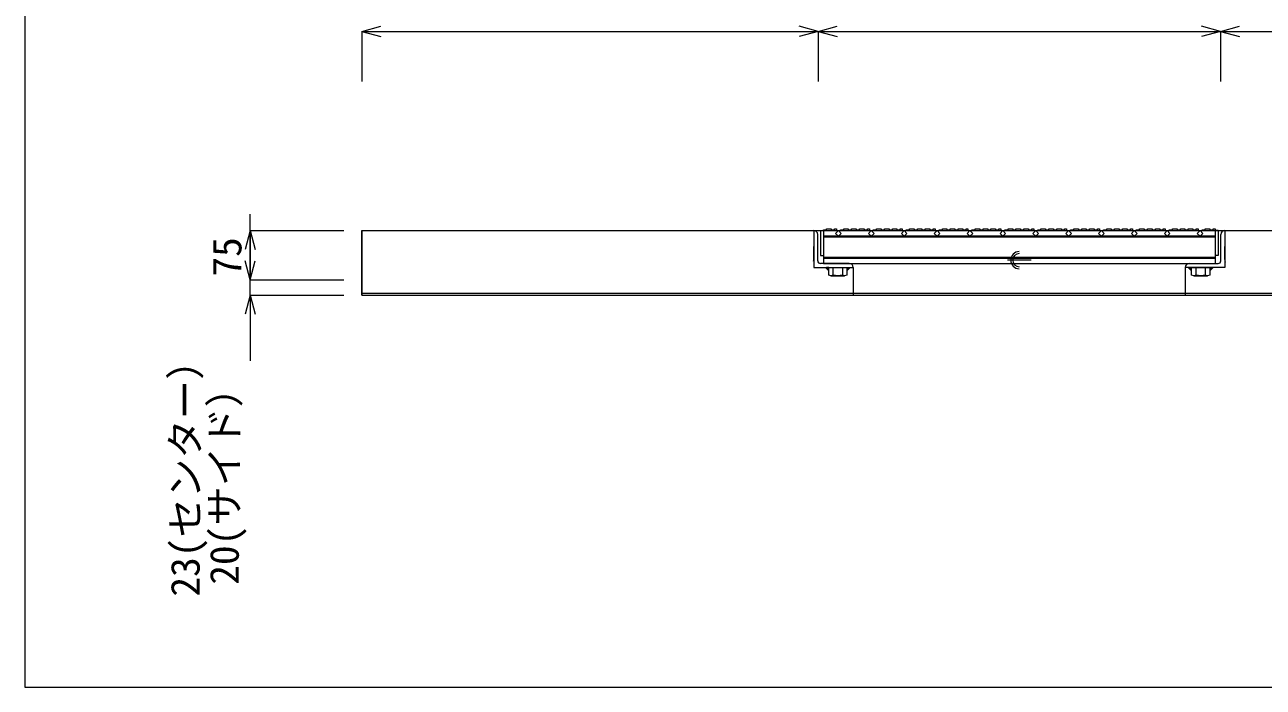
# Model space of a CAD drawing. Units: millimetres, scale not verified. Extents: x 234 to 5784, y 107 to 4112.
# Drawn here: x 234 to 2117, y 107 to 1115 of the extents above; entities that cross this region are included whole.
import ezdxf
from ezdxf.enums import TextEntityAlignment as Align

# ---------------------------------------------------------------- set-up
doc = ezdxf.new("R2010")
doc.units = ezdxf.units.MM
doc.header["$LTSCALE"] = 20
doc.layers.add('0-1', color=7, linetype='Continuous', lineweight=18)
doc.layers.add('0-f', color=7, linetype='Continuous', lineweight=18)
doc.styles.add('ＭＳ ゴシック', font='')
doc.styles.get('ＭＳ ゴシック').set_extended_font_data('MS Gothic')

msp = doc.modelspace()

# ---------------------------------------------------------------- linework, layer by layer
at = {"layer": '0-1'}
for p, q in [((746.31, 1104.87), (775.29, 1112.64)), ((1440.35, 1104.87), (1411.37, 1112.64)), ((1440.35, 1104.87), (1469.33, 1112.64)), ((2052.26, 1104.87), (2023.28, 1112.64)), ((2052.26, 1104.87), (2081.24, 1112.64)), ((746.31, 1104.87), (1440.35, 1104.87)), ((746.31, 1104.87), (775.29, 1097.11)), ((746.31, 1104.87), (746.31, 1028.51)), ((1440.35, 1104.87), (1411.37, 1097.11)), ((1440.35, 1104.87), (1440.35, 1028.51)), ((1440.35, 1104.87), (2052.26, 1104.87)), ((1440.35, 1104.87), (1469.33, 1097.11)), ((2052.26, 1104.87), (2023.28, 1097.11)), ((2052.26, 1104.87), (2052.26, 1028.51)), ((2052.26, 1104.87), (2746.31, 1104.87)), ((2052.26, 1104.87), (2081.24, 1097.11)), ((576.47, 726.94), (576.47, 826.94)), ((576.47, 801.94), (568.71, 772.96)), ((576.47, 801.94), (576.47, 726.94)), ((576.47, 801.94), (584.24, 772.96)), ((576.47, 801.94), (719.06, 801.94)), ((746.31, 801.94), (2746.31, 801.94)), ((746.31, 703.94), (746.31, 801.94)), ((746.31, 801.94), (746.31, 703.94)), ((1433.81, 801.94), (1433.81, 745.94)), ((1433.81, 801.94), (1433.81, 745.94)), ((1439.81, 755.94), (1439.81, 795.94)), ((1443.81, 801.94), (1443.81, 763.94)), ((1443.81, 801.94), (1448.31, 801.94)), ((1448.31, 803.14), (1453.31, 803.14)), ((1448.31, 801.94), (1448.31, 803.14)), ((1448.31, 801.94), (1448.31, 763.94)), ((1448.31, 801.94), (1448.31, 751.94)), ((1448.31, 801.94), (2044.31, 801.94)), ((1448.31, 793.94), (2044.31, 793.94)), ((1448.31, 792.44), (2044.31, 792.44)), ((1453.31, 804.44), (1460.31, 804.44)), ((1453.31, 803.14), (1453.31, 804.44)), ((1460.31, 804.44), (1460.31, 803.14)), ((1460.31, 803.14), (1465.31, 803.14)), ((1465.31, 804.44), (1468.31, 804.44)), ((1465.31, 803.14), (1465.31, 804.44)), ((1471.31, 801.94), (1467.06, 797.7)), ((1467.06, 797.7), (1471.31, 793.46)), ((1468.31, 804.44), (1468.31, 803.14)), ((1468.31, 803.14), (1468.31, 801.94)), ((1475.55, 797.7), (1471.31, 801.94)), ((1471.31, 793.46), (1475.55, 797.7)), ((1474.31, 803.14), (1479.31, 803.14)), ((1474.31, 801.94), (1474.31, 803.14)), ((1479.31, 804.44), (1486.31, 804.44)), ((1479.31, 803.14), (1479.31, 804.44)), ((1486.31, 804.44), (1486.31, 803.14)), ((1486.31, 803.14), (1491.31, 803.14)), ((1491.31, 804.44), (1498.31, 804.44)), ((1491.31, 803.14), (1491.31, 804.44)), ((1498.31, 804.44), (1498.31, 803.14)), ((1498.31, 803.14), (1503.31, 803.14)), ((1503.31, 804.44), (1510.31, 804.44)), ((1503.31, 803.14), (1503.31, 804.44)), ((1510.31, 804.44), (1510.31, 803.14)), ((1510.31, 803.14), (1515.31, 803.14)), ((1515.31, 804.44), (1518.31, 804.44)), ((1515.31, 803.14), (1515.31, 804.44)), ((1521.31, 801.94), (1517.06, 797.7)), ((1517.06, 797.7), (1521.31, 793.46)), ((1518.31, 804.44), (1518.31, 803.14)), ((1518.31, 803.14), (1518.31, 801.94)), ((1525.55, 797.7), (1521.31, 801.94)), ((1521.31, 793.46), (1525.55, 797.7)), ((1524.31, 803.14), (1529.31, 803.14)), ((1524.31, 801.94), (1524.31, 803.14)), ((1529.31, 804.44), (1536.31, 804.44)), ((1529.31, 803.14), (1529.31, 804.44)), ((1536.31, 804.44), (1536.31, 803.14)), ((1536.31, 803.14), (1541.31, 803.14)), ((1541.31, 804.44), (1548.31, 804.44)), ((1541.31, 803.14), (1541.31, 804.44)), ((1548.31, 804.44), (1548.31, 803.14)), ((1548.31, 803.14), (1553.31, 803.14)), ((1553.31, 804.44), (1560.31, 804.44)), ((1553.31, 803.14), (1553.31, 804.44)), ((1560.31, 804.44), (1560.31, 803.14)), ((1560.31, 803.14), (1565.31, 803.14)), ((1565.31, 804.44), (1568.31, 804.44)), ((1565.31, 803.14), (1565.31, 804.44)), ((1571.31, 801.94), (1567.06, 797.7)), ((1567.06, 797.7), (1571.31, 793.46)), ((1568.31, 804.44), (1568.31, 803.14)), ((1568.31, 803.14), (1568.31, 801.94)), ((1575.55, 797.7), (1571.31, 801.94)), ((1571.31, 793.46), (1575.55, 797.7)), ((1574.31, 803.14), (1579.31, 803.14)), ((1574.31, 801.94), (1574.31, 803.14)), ((1579.31, 804.44), (1586.31, 804.44)), ((1579.31, 803.14), (1579.31, 804.44)), ((1586.31, 804.44), (1586.31, 803.14)), ((1586.31, 803.14), (1591.31, 803.14)), ((1591.31, 804.44), (1598.31, 804.44)), ((1591.31, 803.14), (1591.31, 804.44)), ((1598.31, 804.44), (1598.31, 803.14)), ((1598.31, 803.14), (1603.31, 803.14)), ((1603.31, 804.44), (1610.31, 804.44)), ((1603.31, 803.14), (1603.31, 804.44)), ((1610.31, 804.44), (1610.31, 803.14)), ((1610.31, 803.14), (1615.31, 803.14)), ((1615.31, 804.44), (1618.31, 804.44)), ((1615.31, 803.14), (1615.31, 804.44)), ((1621.31, 801.94), (1617.06, 797.7)), ((1617.06, 797.7), (1621.31, 793.46)), ((1618.31, 804.44), (1618.31, 803.14)), ((1618.31, 803.14), (1618.31, 801.94)), ((1625.55, 797.7), (1621.31, 801.94)), ((1621.31, 793.46), (1625.55, 797.7)), ((1624.31, 803.14), (1629.31, 803.14)), ((1624.31, 801.94), (1624.31, 803.14)), ((1629.31, 804.44), (1636.31, 804.44)), ((1629.31, 803.14), (1629.31, 804.44)), ((1636.31, 804.44), (1636.31, 803.14)), ((1636.31, 803.14), (1641.31, 803.14)), ((1641.31, 804.44), (1648.31, 804.44)), ((1641.31, 803.14), (1641.31, 804.44)), ((1648.31, 804.44), (1648.31, 803.14)), ((1648.31, 803.14), (1653.31, 803.14)), ((1653.31, 804.44), (1660.31, 804.44)), ((1653.31, 803.14), (1653.31, 804.44)), ((1660.31, 804.44), (1660.31, 803.14)), ((1660.31, 803.14), (1665.31, 803.14)), ((1665.31, 804.44), (1668.31, 804.44)), ((1665.31, 803.14), (1665.31, 804.44)), ((1671.31, 801.94), (1667.06, 797.7)), ((1667.06, 797.7), (1671.31, 793.46)), ((1668.31, 804.44), (1668.31, 803.14)), ((1668.31, 803.14), (1668.31, 801.94)), ((1675.55, 797.7), (1671.31, 801.94)), ((1671.31, 793.46), (1675.55, 797.7)), ((1674.31, 803.14), (1679.31, 803.14)), ((1674.31, 801.94), (1674.31, 803.14)), ((1679.31, 804.44), (1686.31, 804.44)), ((1679.31, 803.14), (1679.31, 804.44)), ((1686.31, 804.44), (1686.31, 803.14)), ((1686.31, 803.14), (1691.31, 803.14)), ((1691.31, 804.44), (1698.31, 804.44)), ((1691.31, 803.14), (1691.31, 804.44)), ((1698.31, 804.44), (1698.31, 803.14)), ((1698.31, 803.14), (1703.31, 803.14)), ((1703.31, 804.44), (1710.31, 804.44)), ((1703.31, 803.14), (1703.31, 804.44)), ((1710.31, 804.44), (1710.31, 803.14)), ((1710.31, 803.14), (1715.31, 803.14)), ((1715.31, 804.44), (1718.31, 804.44)), ((1715.31, 803.14), (1715.31, 804.44)), ((1721.31, 801.94), (1717.06, 797.7)), ((1717.06, 797.7), (1721.31, 793.46)), ((1718.31, 804.44), (1718.31, 803.14)), ((1718.31, 803.14), (1718.31, 801.94)), ((1725.55, 797.7), (1721.31, 801.94)), ((1721.31, 793.46), (1725.55, 797.7)), ((1724.31, 803.14), (1729.31, 803.14)), ((1724.31, 801.94), (1724.31, 803.14)), ((1729.31, 804.44), (1736.31, 804.44)), ((1729.31, 803.14), (1729.31, 804.44)), ((1736.31, 804.44), (1736.31, 803.14)), ((1736.31, 803.14), (1741.31, 803.14)), ((1741.31, 804.44), (1748.31, 804.44)), ((1741.31, 803.14), (1741.31, 804.44)), ((1748.31, 804.44), (1748.31, 803.14)), ((1748.31, 803.14), (1753.31, 803.14)), ((1753.31, 804.44), (1760.31, 804.44)), ((1753.31, 803.14), (1753.31, 804.44)), ((1760.31, 804.44), (1760.31, 803.14)), ((1760.31, 803.14), (1765.31, 803.14)), ((1765.31, 804.44), (1768.31, 804.44)), ((1765.31, 803.14), (1765.31, 804.44)), ((1771.31, 801.94), (1767.06, 797.7)), ((1767.06, 797.7), (1771.31, 793.46)), ((1768.31, 804.44), (1768.31, 803.14)), ((1768.31, 803.14), (1768.31, 801.94)), ((1775.55, 797.7), (1771.31, 801.94)), ((1771.31, 793.46), (1775.55, 797.7)), ((1774.31, 803.14), (1779.31, 803.14)), ((1774.31, 801.94), (1774.31, 803.14)), ((1779.31, 804.44), (1786.31, 804.44)), ((1779.31, 803.14), (1779.31, 804.44)), ((1786.31, 804.44), (1786.31, 803.14)), ((1786.31, 803.14), (1791.31, 803.14)), ((1791.31, 804.44), (1798.31, 804.44)), ((1791.31, 803.14), (1791.31, 804.44)), ((1798.31, 804.44), (1798.31, 803.14)), ((1798.31, 803.14), (1803.31, 803.14)), ((1803.31, 804.44), (1810.31, 804.44)), ((1803.31, 803.14), (1803.31, 804.44)), ((1810.31, 804.44), (1810.31, 803.14)), ((1810.31, 803.14), (1815.31, 803.14)), ((1815.31, 804.44), (1818.31, 804.44)), ((1815.31, 803.14), (1815.31, 804.44)), ((1821.31, 801.94), (1817.06, 797.7)), ((1817.06, 797.7), (1821.31, 793.46)), ((1818.31, 804.44), (1818.31, 803.14)), ((1818.31, 803.14), (1818.31, 801.94)), ((1825.55, 797.7), (1821.31, 801.94)), ((1821.31, 793.46), (1825.55, 797.7)), ((1824.31, 803.14), (1829.31, 803.14)), ((1824.31, 801.94), (1824.31, 803.14)), ((1829.31, 804.44), (1836.31, 804.44)), ((1829.31, 803.14), (1829.31, 804.44)), ((1836.31, 804.44), (1836.31, 803.14)), ((1836.31, 803.14), (1841.31, 803.14)), ((1841.31, 804.44), (1848.31, 804.44)), ((1841.31, 803.14), (1841.31, 804.44)), ((1848.31, 804.44), (1848.31, 803.14)), ((1848.31, 803.14), (1853.31, 803.14)), ((1853.31, 804.44), (1860.31, 804.44)), ((1853.31, 803.14), (1853.31, 804.44)), ((1860.31, 804.44), (1860.31, 803.14)), ((1860.31, 803.14), (1865.31, 803.14)), ((1865.31, 804.44), (1868.31, 804.44)), ((1865.31, 803.14), (1865.31, 804.44)), ((1871.31, 801.94), (1867.06, 797.7)), ((1867.06, 797.7), (1871.31, 793.46)), ((1868.31, 804.44), (1868.31, 803.14)), ((1868.31, 803.14), (1868.31, 801.94)), ((1875.55, 797.7), (1871.31, 801.94)), ((1871.31, 793.46), (1875.55, 797.7)), ((1874.31, 803.14), (1879.31, 803.14)), ((1874.31, 801.94), (1874.31, 803.14)), ((1879.31, 804.44), (1886.31, 804.44)), ((1879.31, 803.14), (1879.31, 804.44)), ((1886.31, 804.44), (1886.31, 803.14)), ((1886.31, 803.14), (1891.31, 803.14)), ((1891.31, 804.44), (1898.31, 804.44)), ((1891.31, 803.14), (1891.31, 804.44)), ((1898.31, 804.44), (1898.31, 803.14)), ((1898.31, 803.14), (1903.31, 803.14)), ((1903.31, 804.44), (1910.31, 804.44)), ((1903.31, 803.14), (1903.31, 804.44)), ((1910.31, 804.44), (1910.31, 803.14)), ((1910.31, 803.14), (1915.31, 803.14)), ((1915.31, 804.44), (1918.31, 804.44)), ((1915.31, 803.14), (1915.31, 804.44)), ((1921.31, 801.94), (1917.06, 797.7)), ((1917.06, 797.7), (1921.31, 793.46)), ((1918.31, 804.44), (1918.31, 803.14)), ((1918.31, 803.14), (1918.31, 801.94)), ((1925.55, 797.7), (1921.31, 801.94)), ((1921.31, 793.46), (1925.55, 797.7)), ((1924.31, 803.14), (1929.31, 803.14)), ((1924.31, 801.94), (1924.31, 803.14)), ((1929.31, 804.44), (1936.31, 804.44)), ((1929.31, 803.14), (1929.31, 804.44)), ((1936.31, 804.44), (1936.31, 803.14)), ((1936.31, 803.14), (1941.31, 803.14)), ((1941.31, 804.44), (1948.31, 804.44)), ((1941.31, 803.14), (1941.31, 804.44)), ((1948.31, 804.44), (1948.31, 803.14)), ((1948.31, 803.14), (1953.31, 803.14)), ((1953.31, 804.44), (1960.31, 804.44)), ((1953.31, 803.14), (1953.31, 804.44)), ((1960.31, 804.44), (1960.31, 803.14)), ((1960.31, 803.14), (1965.31, 803.14)), ((1965.31, 804.44), (1968.31, 804.44)), ((1965.31, 803.14), (1965.31, 804.44)), ((1971.31, 801.94), (1967.06, 797.7)), ((1967.06, 797.7), (1971.31, 793.46)), ((1968.31, 804.44), (1968.31, 803.14)), ((1968.31, 803.14), (1968.31, 801.94)), ((1975.55, 797.7), (1971.31, 801.94)), ((1971.31, 793.46), (1975.55, 797.7)), ((1974.31, 803.14), (1979.31, 803.14)), ((1974.31, 801.94), (1974.31, 803.14)), ((1979.31, 804.44), (1986.31, 804.44)), ((1979.31, 803.14), (1979.31, 804.44)), ((1986.31, 804.44), (1986.31, 803.14)), ((1986.31, 803.14), (1991.31, 803.14)), ((1991.31, 804.44), (1998.31, 804.44)), ((1991.31, 803.14), (1991.31, 804.44)), ((1998.31, 804.44), (1998.31, 803.14)), ((1998.31, 803.14), (2003.31, 803.14)), ((2003.31, 804.44), (2010.31, 804.44)), ((2003.31, 803.14), (2003.31, 804.44)), ((2010.31, 804.44), (2010.31, 803.14)), ((2010.31, 803.14), (2015.31, 803.14)), ((2015.31, 804.44), (2018.31, 804.44)), ((2015.31, 803.14), (2015.31, 804.44)), ((2021.31, 801.94), (2017.06, 797.7)), ((2017.06, 797.7), (2021.31, 793.46)), ((2018.31, 804.44), (2018.31, 803.14)), ((2018.31, 803.14), (2018.31, 801.94)), ((2025.55, 797.7), (2021.31, 801.94)), ((2021.31, 793.46), (2025.55, 797.7)), ((2024.31, 803.14), (2029.31, 803.14)), ((2024.31, 801.94), (2024.31, 803.14)), ((2029.31, 804.44), (2036.31, 804.44)), ((2029.31, 803.14), (2029.31, 804.44)), ((2036.31, 804.44), (2036.31, 803.14)), ((2036.31, 803.14), (2041.31, 803.14)), ((2041.31, 804.44), (2044.31, 804.44)), ((2041.31, 803.14), (2041.31, 804.44)), ((2044.31, 804.44), (2044.31, 803.14)), ((2044.31, 803.14), (2044.31, 801.94)), ((2044.31, 801.94), (2044.31, 763.94)), ((2048.81, 801.94), (2044.31, 801.94)), ((2044.31, 801.94), (2044.31, 751.94)), ((2048.81, 801.94), (2048.81, 763.94)), ((2052.81, 755.94), (2052.81, 795.94)), ((2058.81, 801.94), (2058.81, 745.94)), ((2058.81, 801.94), (2058.81, 745.94)), ((1433.81, 757.94), (1433.81, 777.94)), ((2058.81, 757.94), (2058.81, 777.94)), ((576.47, 726.94), (568.71, 755.92)), ((576.47, 726.94), (568.71, 755.92)), ((576.47, 726.94), (584.24, 755.92)), ((576.47, 726.94), (584.24, 755.92)), ((1443.81, 763.94), (1448.31, 763.94)), ((1448.31, 761.44), (2044.31, 761.44)), ((1448.31, 759.94), (2044.31, 759.94)), ((1764.31, 756.94), (1728.31, 756.94)), ((2048.81, 763.94), (2044.31, 763.94)), ((1433.81, 745.94), (1493.81, 745.94)), ((1433.81, 745.94), (1493.81, 745.94)), ((1487.81, 751.94), (1443.81, 751.94)), ((1448.31, 751.94), (2044.31, 751.94)), ((1456.46, 740.94), (1451.46, 745.94)), ((1456.46, 741.14), (1451.66, 745.94)), ((1456.46, 741.34), (1451.86, 745.94)), ((1456.46, 741.54), (1452.06, 745.94)), ((1456.46, 741.74), (1452.26, 745.94)), ((1456.46, 741.94), (1452.46, 745.94)), ((1456.46, 742.14), (1452.66, 745.94)), ((1456.46, 742.34), (1452.86, 745.94)), ((1456.46, 742.54), (1453.06, 745.94)), ((1456.46, 742.74), (1453.26, 745.94)), ((1456.46, 742.94), (1453.46, 745.94)), ((1456.46, 743.14), (1453.66, 745.94)), ((1456.46, 743.34), (1453.86, 745.94)), ((1456.46, 743.54), (1454.06, 745.94)), ((1456.46, 743.74), (1454.26, 745.94)), ((1456.46, 743.94), (1454.46, 745.94)), ((1456.46, 744.14), (1454.66, 745.94)), ((1456.46, 744.34), (1454.86, 745.94)), ((1456.46, 744.54), (1455.06, 745.94)), ((1456.46, 744.74), (1455.26, 745.94)), ((1456.46, 744.94), (1455.46, 745.94)), ((1456.46, 745.14), (1455.66, 745.94)), ((1456.46, 745.34), (1455.86, 745.94)), ((1456.46, 745.54), (1456.06, 745.94)), ((1456.46, 745.74), (1456.26, 745.94)), ((1456.46, 745.94), (1470.31, 745.94)), ((1456.46, 734.14), (1456.46, 745.94)), ((1463.38, 734.14), (1463.38, 745.94)), ((1470.31, 745.94), (1477.23, 745.94)), ((1470.31, 745.94), (1484.16, 745.94)), ((1477.23, 745.94), (1477.23, 734.14)), ((1484.16, 740.94), (1489.16, 745.94)), ((1484.16, 741.14), (1488.96, 745.94)), ((1484.16, 741.34), (1488.76, 745.94)), ((1484.16, 741.54), (1488.56, 745.94)), ((1484.16, 741.74), (1488.36, 745.94)), ((1484.16, 741.94), (1488.16, 745.94)), ((1484.16, 742.14), (1487.96, 745.94)), ((1484.16, 742.34), (1487.76, 745.94)), ((1484.16, 742.54), (1487.56, 745.94)), ((1484.16, 742.74), (1487.36, 745.94)), ((1484.16, 742.94), (1487.16, 745.94)), ((1484.16, 743.14), (1486.96, 745.94)), ((1484.16, 743.34), (1486.76, 745.94)), ((1484.16, 743.54), (1486.56, 745.94)), ((1484.16, 743.74), (1486.36, 745.94)), ((1484.16, 743.94), (1486.16, 745.94)), ((1484.16, 744.14), (1485.96, 745.94)), ((1484.16, 744.34), (1485.76, 745.94)), ((1484.16, 744.54), (1485.56, 745.94)), ((1484.16, 744.74), (1485.36, 745.94)), ((1484.16, 744.94), (1485.16, 745.94)), ((1484.16, 745.14), (1484.96, 745.94)), ((1484.16, 745.34), (1484.76, 745.94)), ((1484.16, 745.54), (1484.56, 745.94)), ((1484.16, 745.74), (1484.36, 745.94)), ((1484.16, 745.94), (1484.16, 734.14)), ((1493.81, 745.94), (1493.81, 703.94)), ((1998.81, 745.94), (1998.81, 703.94)), ((2058.81, 745.94), (1998.81, 745.94)), ((2058.81, 745.94), (1998.81, 745.94)), ((2008.46, 740.94), (2003.46, 745.94)), ((2008.46, 741.14), (2003.66, 745.94)), ((2008.46, 741.34), (2003.86, 745.94)), ((2008.46, 741.54), (2004.06, 745.94)), ((2008.46, 741.74), (2004.26, 745.94)), ((2008.46, 741.94), (2004.46, 745.94)), ((2008.46, 742.14), (2004.66, 745.94)), ((2004.81, 751.94), (2048.81, 751.94)), ((2008.46, 742.34), (2004.86, 745.94)), ((2008.46, 742.54), (2005.06, 745.94)), ((2008.46, 742.74), (2005.26, 745.94)), ((2008.46, 742.94), (2005.46, 745.94)), ((2008.46, 743.14), (2005.66, 745.94)), ((2008.46, 743.34), (2005.86, 745.94)), ((2008.46, 743.54), (2006.06, 745.94)), ((2008.46, 743.74), (2006.26, 745.94)), ((2008.46, 743.94), (2006.46, 745.94)), ((2008.46, 744.14), (2006.66, 745.94)), ((2008.46, 744.34), (2006.86, 745.94)), ((2008.46, 744.54), (2007.06, 745.94)), ((2008.46, 744.74), (2007.26, 745.94)), ((2008.46, 744.94), (2007.46, 745.94)), ((2008.46, 745.14), (2007.66, 745.94)), ((2008.46, 745.34), (2007.86, 745.94)), ((2008.46, 745.54), (2008.06, 745.94)), ((2008.46, 745.74), (2008.26, 745.94)), ((2008.46, 745.94), (2022.31, 745.94)), ((2008.46, 734.14), (2008.46, 745.94)), ((2015.38, 734.14), (2015.38, 745.94)), ((2022.31, 745.94), (2029.23, 745.94)), ((2022.31, 745.94), (2036.16, 745.94)), ((2029.23, 745.94), (2029.23, 734.14)), ((2036.16, 740.94), (2041.16, 745.94)), ((2036.16, 741.14), (2040.96, 745.94)), ((2036.16, 741.34), (2040.76, 745.94)), ((2036.16, 741.54), (2040.56, 745.94)), ((2036.16, 741.74), (2040.36, 745.94)), ((2036.16, 741.94), (2040.16, 745.94)), ((2036.16, 742.14), (2039.96, 745.94)), ((2036.16, 742.34), (2039.76, 745.94)), ((2036.16, 742.54), (2039.56, 745.94)), ((2036.16, 742.74), (2039.36, 745.94)), ((2036.16, 742.94), (2039.16, 745.94)), ((2036.16, 743.14), (2038.96, 745.94)), ((2036.16, 743.34), (2038.76, 745.94)), ((2036.16, 743.54), (2038.56, 745.94)), ((2036.16, 743.74), (2038.36, 745.94)), ((2036.16, 743.94), (2038.16, 745.94)), ((2036.16, 744.14), (2037.96, 745.94)), ((2036.16, 744.34), (2037.76, 745.94)), ((2036.16, 744.54), (2037.56, 745.94)), ((2036.16, 744.74), (2037.36, 745.94)), ((2036.16, 744.94), (2037.16, 745.94)), ((2036.16, 745.14), (2036.96, 745.94)), ((2036.16, 745.34), (2036.76, 745.94)), ((2036.16, 745.54), (2036.56, 745.94)), ((2036.16, 745.74), (2036.36, 745.94)), ((2036.16, 745.94), (2036.16, 734.14)), ((576.47, 726.94), (719.06, 726.94)), ((576.47, 703.94), (576.47, 726.94)), ((576.47, 726.94), (719.06, 726.94)), ((1459.92, 732.94), (1456.46, 734.14)), ((1463.38, 734.14), (1459.92, 732.94)), ((1459.92, 732.94), (1480.69, 732.94)), ((1470.31, 732.94), (1463.38, 734.14)), ((1477.23, 734.14), (1470.31, 732.94)), ((1480.69, 732.94), (1477.23, 734.14)), ((1484.16, 734.14), (1480.69, 732.94)), ((2011.92, 732.94), (2008.46, 734.14)), ((2015.38, 734.14), (2011.92, 732.94)), ((2011.92, 732.94), (2032.69, 732.94)), ((2022.31, 732.94), (2015.38, 734.14)), ((2029.23, 734.14), (2022.31, 732.94)), ((2032.69, 732.94), (2029.23, 734.14)), ((2036.16, 734.14), (2032.69, 732.94)), ((576.47, 703.94), (568.71, 674.96)), ((576.47, 703.94), (576.47, 603.94)), ((576.47, 703.94), (584.24, 674.96)), ((576.47, 703.94), (719.06, 703.94)), ((746.31, 706.94), (2746.31, 706.94)), ((746.31, 703.94), (2746.31, 703.94))]:
    msp.add_line(p, q, dxfattribs=at)
for centre, radius, start, end in [((1433.81, 795.94), 6, 0, 90), ((2058.81, 795.94), 6, 90, 180), ((1424.81, 757.94), 9, 345, 0), ((1443.81, 755.94), 4, 180, 270), ((1746.31, 756.94), 13, 90, 270), ((1746.31, 756.94), 10, 90, 270), ((2048.81, 755.94), 4, 270, 0), ((2067.81, 757.94), 9, 180, 205), ((1487.81, 745.94), 6, 0, 90), ((2004.81, 745.94), 6, 90, 180)]:
    msp.add_arc(centre, radius, start, end, dxfattribs=at)
at = {"layer": '0-f'}
for p, q in [((233.7, 4112.38), (233.7, 107.38)), ((233.7, 107.38), (5783.7, 107.38))]:
    msp.add_line(p, q, dxfattribs=at)

# ---------------------------------------------------------------- texts
at = {"layer": '0-1', "style": 'ＭＳ ゴシック'}
for s, p in [('75', (576.47, 731.94)), ('23(センター）', (512.96, 245.22)), ('20(サイド）', (572.42, 263.31))]:
    msp.add_text(s, height=43.99, rotation=90, dxfattribs=at).set_placement(p, align=Align.BOTTOM_LEFT)

doc.saveas('drawing.dxf')
